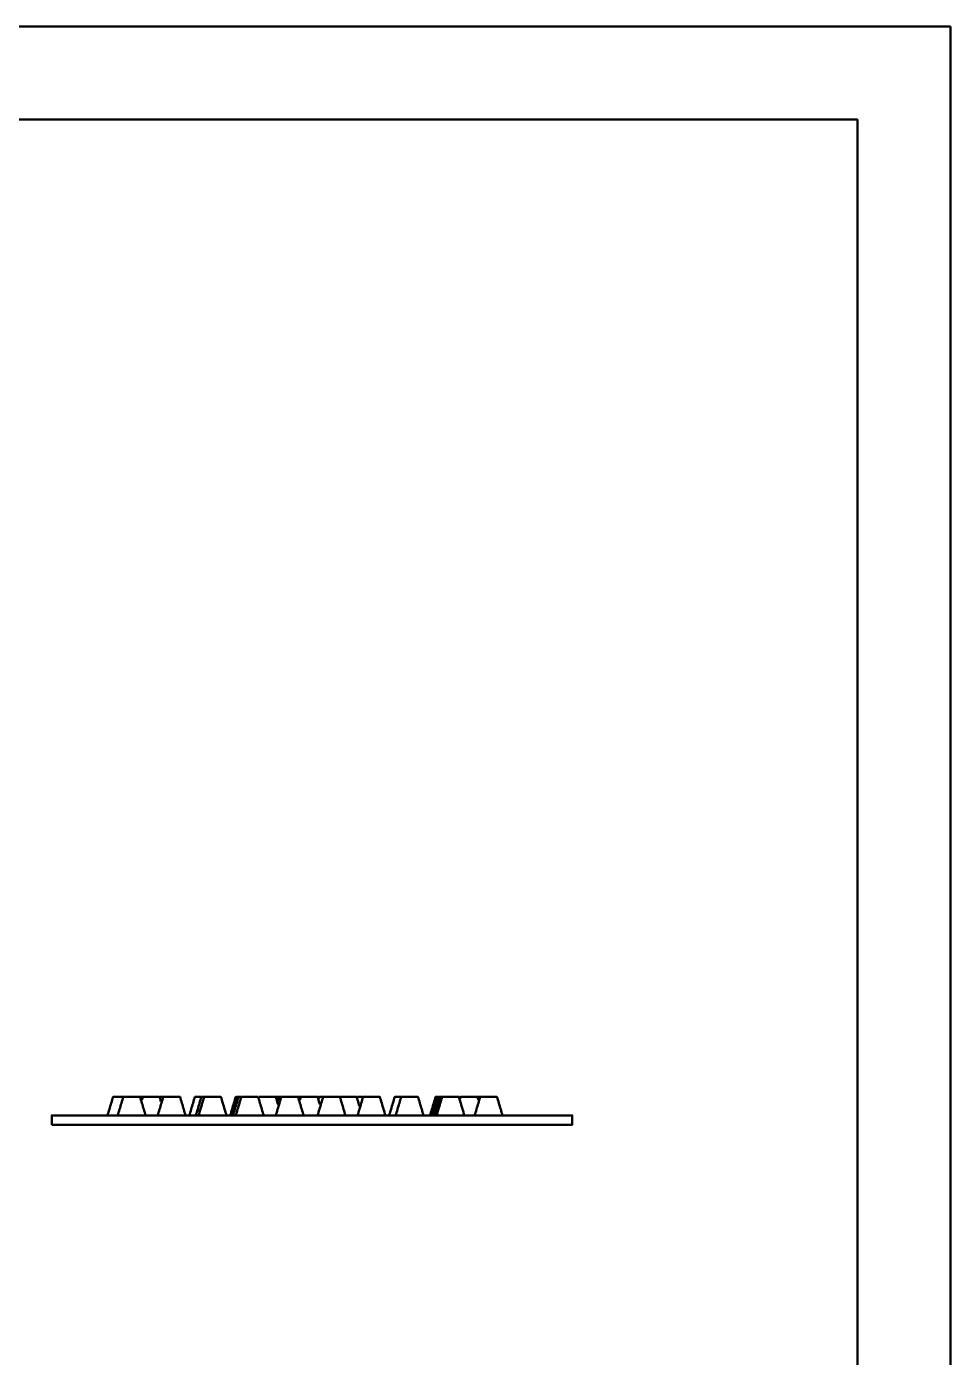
# Model space of a CAD drawing. Header units: millimetres. Extents: x 2667 to 2877, y 1860 to 2157.
# Drawn here: x 2777.4 to 2876.7, y 2014.3 to 2157.5 of the extents above; entities that cross this region are included whole.
import ezdxf

# ---------------------------------------------------------------- set-up
doc = ezdxf.new("R2010")
doc.units = ezdxf.units.MM
doc.header["$LTSCALE"] = 0.075
doc.layers.get('0').update_dxf_attribs({"lineweight": 50})

msp = doc.modelspace()

# ---------------------------------------------------------------- linework, layer by layer
for p, q in [((2876.74, 2157.5), (2666.74, 2157.5)), ((2876.74, 2157.5), (2876.74, 1860.5)), ((2866.74, 2147.5), (2691.74, 2147.5)), ((2866.74, 2147.5), (2866.74, 1870.5))]:
    msp.add_line(p, q)
for points in [[(2787.71, 2042.36), (2787.66, 2042.36), (2787.61, 2042.36), (2787.56, 2042.36), (2787.51, 2042.36), (2787.46, 2042.36), (2787.41, 2042.36), (2787.36, 2042.36), (2787.31, 2042.36), (2787.26, 2042.36), (2787.21, 2042.36), (2787.16, 2042.36), (2787.11, 2042.36), (2787.06, 2042.36), (2787.01, 2042.36), (2786.96, 2042.36), (2786.91, 2042.36), (2786.86, 2042.36), (2786.81, 2042.36), (2786.76, 2042.36), (2786.71, 2042.36), (2786.66, 2042.36), (2786.61, 2042.19), (2786.56, 2042.03), (2786.51, 2041.86), (2786.46, 2041.69), (2786.41, 2041.53), (2786.36, 2041.36), (2786.31, 2041.19), (2786.26, 2041.03), (2786.21, 2040.86), (2786.16, 2040.69), (2786.11, 2040.53), (2786.06, 2040.36)], [(2790.16, 2040.36), (2790.11, 2040.53), (2790.06, 2040.69), (2790.01, 2040.86), (2789.96, 2041.03), (2789.91, 2041.19), (2789.86, 2041.36), (2789.81, 2041.53), (2789.76, 2041.69), (2789.71, 2041.86), (2789.66, 2042.03), (2789.61, 2042.19), (2789.56, 2042.36), (2789.51, 2042.36), (2789.46, 2042.36), (2789.41, 2042.36), (2789.36, 2042.36), (2789.31, 2042.36), (2789.26, 2042.36), (2789.21, 2042.36), (2789.16, 2042.36), (2789.11, 2042.36), (2789.06, 2042.36), (2789.01, 2042.36), (2788.96, 2042.36), (2788.91, 2042.36), (2788.86, 2042.36), (2788.81, 2042.36), (2788.76, 2042.36), (2788.71, 2042.36), (2788.66, 2042.36), (2788.61, 2042.36), (2788.56, 2042.36), (2788.51, 2042.36), (2788.46, 2042.36), (2788.41, 2042.36), (2788.36, 2042.36), (2788.31, 2042.36), (2788.26, 2042.36), (2788.21, 2042.36), (2788.16, 2042.36), (2788.11, 2042.36), (2788.06, 2042.36), (2788.01, 2042.36), (2787.96, 2042.36), (2787.91, 2042.36), (2787.86, 2042.36), (2787.81, 2042.36), (2787.76, 2042.36), (2787.71, 2042.19), (2787.66, 2042.03), (2787.61, 2041.86), (2787.56, 2041.69), (2787.51, 2041.53), (2787.46, 2041.36), (2787.41, 2041.19), (2787.36, 2041.03), (2787.31, 2040.86), (2787.26, 2040.69), (2787.21, 2040.53), (2787.16, 2040.36)], [(2789.81, 2042.36), (2789.76, 2042.36), (2789.71, 2042.36), (2789.66, 2042.36), (2789.61, 2042.36)], [(2791.81, 2041.86), (2791.76, 2042.03), (2791.71, 2042.19), (2791.66, 2042.36), (2791.61, 2042.36), (2791.56, 2042.36), (2791.51, 2042.36), (2791.46, 2042.36), (2791.41, 2042.36), (2791.36, 2042.36), (2791.31, 2042.36), (2791.26, 2042.36), (2791.21, 2042.36), (2791.16, 2042.36), (2791.11, 2042.36), (2791.06, 2042.36), (2791.01, 2042.36), (2790.96, 2042.36), (2790.91, 2042.36), (2790.86, 2042.36), (2790.81, 2042.36), (2790.76, 2042.36), (2790.71, 2042.36), (2790.66, 2042.36), (2790.61, 2042.36), (2790.56, 2042.36), (2790.51, 2042.36), (2790.46, 2042.36), (2790.41, 2042.36), (2790.36, 2042.36), (2790.31, 2042.36), (2790.26, 2042.36), (2790.21, 2042.36), (2790.16, 2042.36), (2790.11, 2042.36), (2790.06, 2042.36), (2790.01, 2042.36), (2789.96, 2042.36), (2789.91, 2042.36), (2789.86, 2042.36), (2789.81, 2042.19), (2789.76, 2042.03)], [(2794.46, 2040.36), (2794.41, 2040.53), (2794.36, 2040.69), (2794.31, 2040.86), (2794.26, 2041.03), (2794.21, 2041.19), (2794.16, 2041.36), (2794.11, 2041.53), (2794.06, 2041.69), (2794.01, 2041.86), (2793.96, 2042.03), (2793.91, 2042.19), (2793.86, 2042.36), (2793.81, 2042.36), (2793.76, 2042.36), (2793.71, 2042.36), (2793.66, 2042.36), (2793.61, 2042.36), (2793.56, 2042.36), (2793.51, 2042.36), (2793.46, 2042.36), (2793.41, 2042.36), (2793.36, 2042.36), (2793.31, 2042.36), (2793.26, 2042.36), (2793.21, 2042.36), (2793.16, 2042.36), (2793.11, 2042.36), (2793.06, 2042.36), (2793.01, 2042.36), (2792.96, 2042.36), (2792.91, 2042.36), (2792.86, 2042.36), (2792.81, 2042.36), (2792.76, 2042.36), (2792.71, 2042.36), (2792.66, 2042.36), (2792.61, 2042.36), (2792.56, 2042.36), (2792.51, 2042.36), (2792.46, 2042.36), (2792.41, 2042.36), (2792.36, 2042.36), (2792.31, 2042.36), (2792.26, 2042.36), (2792.21, 2042.36), (2792.16, 2042.36), (2792.11, 2042.36), (2792.06, 2042.36), (2792.01, 2042.19), (2791.96, 2042.03), (2791.91, 2041.86), (2791.86, 2041.69), (2791.81, 2041.53), (2791.76, 2041.36), (2791.71, 2041.19), (2791.66, 2041.03), (2791.61, 2040.86), (2791.56, 2040.69), (2791.51, 2040.53), (2791.46, 2040.36)], [(2792.01, 2042.36), (2791.96, 2042.36), (2791.91, 2042.36), (2791.86, 2042.36), (2791.81, 2042.36), (2791.76, 2042.36), (2791.71, 2042.36)], [(2796.11, 2042.36), (2796.06, 2042.36), (2796.01, 2042.36), (2795.96, 2042.36), (2795.91, 2042.36), (2795.86, 2042.36), (2795.81, 2042.36), (2795.76, 2042.36), (2795.71, 2042.36), (2795.66, 2042.36), (2795.61, 2042.36), (2795.56, 2042.36), (2795.51, 2042.36), (2795.46, 2042.36), (2795.41, 2042.19), (2795.36, 2042.03), (2795.31, 2041.86), (2795.26, 2041.69), (2795.21, 2041.53), (2795.16, 2041.36), (2795.11, 2041.19), (2795.06, 2041.03), (2795.01, 2040.86), (2794.96, 2040.69), (2794.91, 2040.53), (2794.86, 2040.36)], [(2796.41, 2042.36), (2796.36, 2042.36), (2796.31, 2042.36), (2796.26, 2042.36), (2796.21, 2042.36), (2796.16, 2042.36), (2796.11, 2042.19), (2796.06, 2042.03), (2796.01, 2041.86), (2795.96, 2041.69), (2795.91, 2041.53), (2795.86, 2041.36), (2795.81, 2041.19), (2795.76, 2041.03), (2795.71, 2040.86), (2795.66, 2040.69), (2795.61, 2040.53), (2795.56, 2040.36)], [(2798.86, 2040.36), (2798.81, 2040.53), (2798.76, 2040.69), (2798.71, 2040.86), (2798.66, 2041.03), (2798.61, 2041.19), (2798.56, 2041.36), (2798.51, 2041.53), (2798.46, 2041.69), (2798.41, 2041.86), (2798.36, 2042.03), (2798.31, 2042.19), (2798.26, 2042.36), (2798.21, 2042.36), (2798.16, 2042.36), (2798.11, 2042.36), (2798.06, 2042.36), (2798.01, 2042.36), (2797.96, 2042.36), (2797.91, 2042.36), (2797.86, 2042.36), (2797.81, 2042.36), (2797.76, 2042.36), (2797.71, 2042.36), (2797.66, 2042.36), (2797.61, 2042.36), (2797.56, 2042.36), (2797.51, 2042.36), (2797.46, 2042.36), (2797.41, 2042.36), (2797.36, 2042.36), (2797.31, 2042.36), (2797.26, 2042.36), (2797.21, 2042.36), (2797.16, 2042.36), (2797.11, 2042.36), (2797.06, 2042.36), (2797.01, 2042.36), (2796.96, 2042.36), (2796.91, 2042.36), (2796.86, 2042.36), (2796.81, 2042.36), (2796.76, 2042.36), (2796.71, 2042.36), (2796.66, 2042.36), (2796.61, 2042.36), (2796.56, 2042.36), (2796.51, 2042.36), (2796.46, 2042.36), (2796.41, 2042.19), (2796.36, 2042.03), (2796.31, 2041.86), (2796.26, 2041.69), (2796.21, 2041.53), (2796.16, 2041.36), (2796.11, 2041.19), (2796.06, 2041.03), (2796.01, 2040.86), (2795.96, 2040.69), (2795.91, 2040.53), (2795.86, 2040.36)], [(2799.91, 2042.36), (2799.86, 2042.36), (2799.81, 2042.19), (2799.76, 2042.03), (2799.71, 2041.86), (2799.66, 2041.69), (2799.61, 2041.53), (2799.56, 2041.36), (2799.51, 2041.19), (2799.46, 2041.03), (2799.41, 2040.86), (2799.36, 2040.69), (2799.31, 2040.53), (2799.26, 2040.36)], [(2800.11, 2042.36), (2800.06, 2042.36), (2800.01, 2042.36), (2799.96, 2042.36), (2799.91, 2042.19), (2799.86, 2042.03), (2799.81, 2041.86), (2799.76, 2041.69), (2799.71, 2041.53), (2799.66, 2041.36), (2799.61, 2041.19), (2799.56, 2041.03), (2799.51, 2040.86), (2799.46, 2040.69), (2799.41, 2040.53), (2799.36, 2040.36)], [(2800.41, 2042.36), (2800.36, 2042.36), (2800.31, 2042.36), (2800.26, 2042.36), (2800.21, 2042.36), (2800.16, 2042.36), (2800.11, 2042.19), (2800.06, 2042.03), (2800.01, 2041.86), (2799.96, 2041.69), (2799.91, 2041.53), (2799.86, 2041.36), (2799.81, 2041.19), (2799.76, 2041.03), (2799.71, 2040.86), (2799.66, 2040.69), (2799.61, 2040.53), (2799.56, 2040.36)], [(2802.86, 2040.36), (2802.81, 2040.53), (2802.76, 2040.69), (2802.71, 2040.86), (2802.66, 2041.03), (2802.61, 2041.19), (2802.56, 2041.36), (2802.51, 2041.53), (2802.46, 2041.69), (2802.41, 2041.86), (2802.36, 2042.03), (2802.31, 2042.19), (2802.26, 2042.36), (2802.21, 2042.36), (2802.16, 2042.36), (2802.11, 2042.36), (2802.06, 2042.36), (2802.01, 2042.36), (2801.96, 2042.36), (2801.91, 2042.36), (2801.86, 2042.36), (2801.81, 2042.36), (2801.76, 2042.36), (2801.71, 2042.36), (2801.66, 2042.36), (2801.61, 2042.36), (2801.56, 2042.36), (2801.51, 2042.36), (2801.46, 2042.36), (2801.41, 2042.36), (2801.36, 2042.36), (2801.31, 2042.36), (2801.26, 2042.36), (2801.21, 2042.36), (2801.16, 2042.36), (2801.11, 2042.36), (2801.06, 2042.36), (2801.01, 2042.36), (2800.96, 2042.36), (2800.91, 2042.36), (2800.86, 2042.36), (2800.81, 2042.36), (2800.76, 2042.36), (2800.71, 2042.36), (2800.66, 2042.36), (2800.61, 2042.36), (2800.56, 2042.36), (2800.51, 2042.36), (2800.46, 2042.36), (2800.41, 2042.19), (2800.36, 2042.03), (2800.31, 2041.86), (2800.26, 2041.69), (2800.21, 2041.53), (2800.16, 2041.36), (2800.11, 2041.19), (2800.06, 2041.03), (2800.01, 2040.86), (2799.96, 2040.69), (2799.91, 2040.53), (2799.86, 2040.36)], [(2804.41, 2041.53), (2804.36, 2041.69), (2804.31, 2041.86), (2804.26, 2042.03), (2804.21, 2042.19), (2804.16, 2042.36), (2804.11, 2042.36), (2804.06, 2042.36), (2804.01, 2042.36), (2803.96, 2042.36), (2803.91, 2042.36), (2803.86, 2042.36), (2803.81, 2042.36), (2803.76, 2042.36), (2803.71, 2042.36), (2803.66, 2042.36), (2803.61, 2042.36), (2803.56, 2042.36), (2803.51, 2042.36), (2803.46, 2042.36), (2803.41, 2042.36), (2803.36, 2042.36), (2803.31, 2042.36), (2803.26, 2042.36), (2803.21, 2042.36), (2803.16, 2042.36), (2803.11, 2042.36), (2803.06, 2042.36), (2803.01, 2042.36), (2802.96, 2042.36), (2802.91, 2042.36), (2802.86, 2042.36), (2802.81, 2042.36), (2802.76, 2042.36), (2802.71, 2042.36), (2802.66, 2042.36), (2802.61, 2042.36), (2802.56, 2042.36), (2802.51, 2042.36), (2802.46, 2042.36), (2802.41, 2042.36), (2802.36, 2042.36)], [(2807.16, 2040.36), (2807.11, 2040.53), (2807.06, 2040.69), (2807.01, 2040.86), (2806.96, 2041.03), (2806.91, 2041.19), (2806.86, 2041.36), (2806.81, 2041.53), (2806.76, 2041.69), (2806.71, 2041.86), (2806.66, 2042.03), (2806.61, 2042.19), (2806.56, 2042.36), (2806.51, 2042.36), (2806.46, 2042.36), (2806.41, 2042.36), (2806.36, 2042.36), (2806.31, 2042.36), (2806.26, 2042.36), (2806.21, 2042.36), (2806.16, 2042.36), (2806.11, 2042.36), (2806.06, 2042.36), (2806.01, 2042.36), (2805.96, 2042.36), (2805.91, 2042.36), (2805.86, 2042.36), (2805.81, 2042.36), (2805.76, 2042.36), (2805.71, 2042.36), (2805.66, 2042.36), (2805.61, 2042.36), (2805.56, 2042.36), (2805.51, 2042.36), (2805.46, 2042.36), (2805.41, 2042.36), (2805.36, 2042.36), (2805.31, 2042.36), (2805.26, 2042.36), (2805.21, 2042.36), (2805.16, 2042.36), (2805.11, 2042.36), (2805.06, 2042.36), (2805.01, 2042.36), (2804.96, 2042.36), (2804.91, 2042.36), (2804.86, 2042.36), (2804.81, 2042.36), (2804.76, 2042.36), (2804.71, 2042.19), (2804.66, 2042.03), (2804.61, 2041.86), (2804.56, 2041.69), (2804.51, 2041.53), (2804.46, 2041.36), (2804.41, 2041.19), (2804.36, 2041.03), (2804.31, 2040.86), (2804.26, 2040.69), (2804.21, 2040.53), (2804.16, 2040.36)], [(2804.31, 2042.36), (2804.26, 2042.36), (2804.21, 2042.36)], [(2804.51, 2042.36), (2804.46, 2042.36), (2804.41, 2042.36), (2804.36, 2042.36), (2804.31, 2042.19)], [(2804.71, 2042.36), (2804.66, 2042.36), (2804.61, 2042.36), (2804.56, 2042.36), (2804.51, 2042.19), (2804.46, 2042.03), (2804.41, 2041.86)], [(2806.81, 2042.36), (2806.76, 2042.36), (2806.71, 2042.36), (2806.66, 2042.36), (2806.61, 2042.36)], [(2808.91, 2041.53), (2808.86, 2041.69), (2808.81, 2041.86), (2808.76, 2042.03), (2808.71, 2042.19), (2808.66, 2042.36), (2808.61, 2042.36), (2808.56, 2042.36), (2808.51, 2042.36), (2808.46, 2042.36), (2808.41, 2042.36), (2808.36, 2042.36), (2808.31, 2042.36), (2808.26, 2042.36), (2808.21, 2042.36), (2808.16, 2042.36), (2808.11, 2042.36), (2808.06, 2042.36), (2808.01, 2042.36), (2807.96, 2042.36), (2807.91, 2042.36), (2807.86, 2042.36), (2807.81, 2042.36), (2807.76, 2042.36), (2807.71, 2042.36), (2807.66, 2042.36), (2807.61, 2042.36), (2807.56, 2042.36), (2807.51, 2042.36), (2807.46, 2042.36), (2807.41, 2042.36), (2807.36, 2042.36), (2807.31, 2042.36), (2807.26, 2042.36), (2807.21, 2042.36), (2807.16, 2042.36), (2807.11, 2042.36), (2807.06, 2042.36), (2807.01, 2042.36), (2806.96, 2042.36), (2806.91, 2042.36), (2806.86, 2042.36), (2806.81, 2042.19), (2806.76, 2042.03)], [(2811.66, 2040.36), (2811.61, 2040.53), (2811.56, 2040.69), (2811.51, 2040.86), (2811.46, 2041.03), (2811.41, 2041.19), (2811.36, 2041.36), (2811.31, 2041.53), (2811.26, 2041.69), (2811.21, 2041.86), (2811.16, 2042.03), (2811.11, 2042.19), (2811.06, 2042.36), (2811.01, 2042.36), (2810.96, 2042.36), (2810.91, 2042.36), (2810.86, 2042.36), (2810.81, 2042.36), (2810.76, 2042.36), (2810.71, 2042.36), (2810.66, 2042.36), (2810.61, 2042.36), (2810.56, 2042.36), (2810.51, 2042.36), (2810.46, 2042.36), (2810.41, 2042.36), (2810.36, 2042.36), (2810.31, 2042.36), (2810.26, 2042.36), (2810.21, 2042.36), (2810.16, 2042.36), (2810.11, 2042.36), (2810.06, 2042.36), (2810.01, 2042.36), (2809.96, 2042.36), (2809.91, 2042.36), (2809.86, 2042.36), (2809.81, 2042.36), (2809.76, 2042.36), (2809.71, 2042.36), (2809.66, 2042.36), (2809.61, 2042.36), (2809.56, 2042.36), (2809.51, 2042.36), (2809.46, 2042.36), (2809.41, 2042.36), (2809.36, 2042.36), (2809.31, 2042.36), (2809.26, 2042.36), (2809.21, 2042.19), (2809.16, 2042.03), (2809.11, 2041.86), (2809.06, 2041.69), (2809.01, 2041.53), (2808.96, 2041.36), (2808.91, 2041.19), (2808.86, 2041.03), (2808.81, 2040.86), (2808.76, 2040.69), (2808.71, 2040.53), (2808.66, 2040.36)], [(2808.81, 2042.36), (2808.76, 2042.36), (2808.71, 2042.36)], [(2809.21, 2042.36), (2809.16, 2042.36), (2809.11, 2042.36), (2809.06, 2042.36), (2809.01, 2042.36), (2808.96, 2042.36), (2808.91, 2042.36), (2808.86, 2042.36), (2808.81, 2042.19)], [(2813.16, 2041.36), (2813.11, 2041.53), (2813.06, 2041.69), (2813.01, 2041.86), (2812.96, 2042.03), (2812.91, 2042.19), (2812.86, 2042.36), (2812.81, 2042.36), (2812.76, 2042.36), (2812.71, 2042.36), (2812.66, 2042.36), (2812.61, 2042.36), (2812.56, 2042.36), (2812.51, 2042.36), (2812.46, 2042.36), (2812.41, 2042.36), (2812.36, 2042.36), (2812.31, 2042.36), (2812.26, 2042.36), (2812.21, 2042.36), (2812.16, 2042.36), (2812.11, 2042.36), (2812.06, 2042.36), (2812.01, 2042.36), (2811.96, 2042.36), (2811.91, 2042.36), (2811.86, 2042.36), (2811.81, 2042.36), (2811.76, 2042.36), (2811.71, 2042.36), (2811.66, 2042.36), (2811.61, 2042.36), (2811.56, 2042.36), (2811.51, 2042.36), (2811.46, 2042.36), (2811.41, 2042.36), (2811.36, 2042.36), (2811.31, 2042.36), (2811.26, 2042.36), (2811.21, 2042.36), (2811.16, 2042.36), (2811.11, 2042.36)], [(2813.51, 2042.36), (2813.46, 2042.36), (2813.41, 2042.36), (2813.36, 2042.36), (2813.31, 2042.36), (2813.26, 2042.36), (2813.21, 2042.36), (2813.16, 2042.36), (2813.11, 2042.36), (2813.06, 2042.36), (2813.01, 2042.36), (2812.96, 2042.36)], [(2815.96, 2040.36), (2815.91, 2040.53), (2815.86, 2040.69), (2815.81, 2040.86), (2815.76, 2041.03), (2815.71, 2041.19), (2815.66, 2041.36), (2815.61, 2041.53), (2815.56, 2041.69), (2815.51, 2041.86), (2815.46, 2042.03), (2815.41, 2042.19), (2815.36, 2042.36), (2815.31, 2042.36), (2815.26, 2042.36), (2815.21, 2042.36), (2815.16, 2042.36), (2815.11, 2042.36), (2815.06, 2042.36), (2815.01, 2042.36), (2814.96, 2042.36), (2814.91, 2042.36), (2814.86, 2042.36), (2814.81, 2042.36), (2814.76, 2042.36), (2814.71, 2042.36), (2814.66, 2042.36), (2814.61, 2042.36), (2814.56, 2042.36), (2814.51, 2042.36), (2814.46, 2042.36), (2814.41, 2042.36), (2814.36, 2042.36), (2814.31, 2042.36), (2814.26, 2042.36), (2814.21, 2042.36), (2814.16, 2042.36), (2814.11, 2042.36), (2814.06, 2042.36), (2814.01, 2042.36), (2813.96, 2042.36), (2813.91, 2042.36), (2813.86, 2042.36), (2813.81, 2042.36), (2813.76, 2042.36), (2813.71, 2042.36), (2813.66, 2042.36), (2813.61, 2042.36), (2813.56, 2042.36), (2813.51, 2042.19), (2813.46, 2042.03), (2813.41, 2041.86), (2813.36, 2041.69), (2813.31, 2041.53), (2813.26, 2041.36), (2813.21, 2041.19), (2813.16, 2041.03), (2813.11, 2040.86), (2813.06, 2040.69), (2813.01, 2040.53), (2812.96, 2040.36)], [(2817.61, 2042.36), (2817.56, 2042.36), (2817.51, 2042.36), (2817.46, 2042.36), (2817.41, 2042.36), (2817.36, 2042.36), (2817.31, 2042.36), (2817.26, 2042.36), (2817.21, 2042.36), (2817.16, 2042.36), (2817.11, 2042.36), (2817.06, 2042.36), (2817.01, 2042.36), (2816.96, 2042.36), (2816.91, 2042.19), (2816.86, 2042.03), (2816.81, 2041.86), (2816.76, 2041.69), (2816.71, 2041.53), (2816.66, 2041.36), (2816.61, 2041.19), (2816.56, 2041.03), (2816.51, 2040.86), (2816.46, 2040.69), (2816.41, 2040.53), (2816.36, 2040.36)], [(2820.06, 2040.36), (2820.01, 2040.53), (2819.96, 2040.69), (2819.91, 2040.86), (2819.86, 2041.03), (2819.81, 2041.19), (2819.76, 2041.36), (2819.71, 2041.53), (2819.66, 2041.69), (2819.61, 2041.86), (2819.56, 2042.03), (2819.51, 2042.19), (2819.46, 2042.36), (2819.41, 2042.36), (2819.36, 2042.36), (2819.31, 2042.36), (2819.26, 2042.36), (2819.21, 2042.36), (2819.16, 2042.36), (2819.11, 2042.36), (2819.06, 2042.36), (2819.01, 2042.36), (2818.96, 2042.36), (2818.91, 2042.36), (2818.86, 2042.36), (2818.81, 2042.36), (2818.76, 2042.36), (2818.71, 2042.36), (2818.66, 2042.36), (2818.61, 2042.36), (2818.56, 2042.36), (2818.51, 2042.36), (2818.46, 2042.36), (2818.41, 2042.36), (2818.36, 2042.36), (2818.31, 2042.36), (2818.26, 2042.36), (2818.21, 2042.36), (2818.16, 2042.36), (2818.11, 2042.36), (2818.06, 2042.36), (2818.01, 2042.36), (2817.96, 2042.36), (2817.91, 2042.36), (2817.86, 2042.36), (2817.81, 2042.36), (2817.76, 2042.36), (2817.71, 2042.36), (2817.66, 2042.36), (2817.61, 2042.19), (2817.56, 2042.03), (2817.51, 2041.86), (2817.46, 2041.69), (2817.41, 2041.53), (2817.36, 2041.36), (2817.31, 2041.19), (2817.26, 2041.03), (2817.21, 2040.86), (2817.16, 2040.69), (2817.11, 2040.53), (2817.06, 2040.36)], [(2821.51, 2042.36), (2821.46, 2042.36), (2821.41, 2042.36), (2821.36, 2042.36), (2821.31, 2042.19), (2821.26, 2042.03), (2821.21, 2041.86), (2821.16, 2041.69), (2821.11, 2041.53), (2821.06, 2041.36), (2821.01, 2041.19), (2820.96, 2041.03), (2820.91, 2040.86), (2820.86, 2040.69), (2820.81, 2040.53), (2820.76, 2040.36)], [(2821.61, 2042.36), (2821.56, 2042.36), (2821.51, 2042.19), (2821.46, 2042.03), (2821.41, 2041.86), (2821.36, 2041.69), (2821.31, 2041.53), (2821.26, 2041.36), (2821.21, 2041.19), (2821.16, 2041.03), (2821.11, 2040.86), (2821.06, 2040.69), (2821.01, 2040.53), (2820.96, 2040.36)], [(2821.81, 2042.36), (2821.76, 2042.36), (2821.71, 2042.36), (2821.66, 2042.36), (2821.61, 2042.19), (2821.56, 2042.03), (2821.51, 2041.86), (2821.46, 2041.69), (2821.41, 2041.53), (2821.36, 2041.36), (2821.31, 2041.19), (2821.26, 2041.03), (2821.21, 2040.86), (2821.16, 2040.69), (2821.11, 2040.53), (2821.06, 2040.36)], [(2822.01, 2042.36), (2821.96, 2042.36), (2821.91, 2042.36), (2821.86, 2042.36), (2821.81, 2042.19), (2821.76, 2042.03), (2821.71, 2041.86), (2821.66, 2041.69), (2821.61, 2041.53), (2821.56, 2041.36), (2821.51, 2041.19), (2821.46, 2041.03), (2821.41, 2040.86), (2821.36, 2040.69), (2821.31, 2040.53), (2821.26, 2040.36)], [(2824.46, 2040.36), (2824.41, 2040.53), (2824.36, 2040.69), (2824.31, 2040.86), (2824.26, 2041.03), (2824.21, 2041.19), (2824.16, 2041.36), (2824.11, 2041.53), (2824.06, 2041.69), (2824.01, 2041.86), (2823.96, 2042.03), (2823.91, 2042.19), (2823.86, 2042.36), (2823.81, 2042.36), (2823.76, 2042.36), (2823.71, 2042.36), (2823.66, 2042.36), (2823.61, 2042.36), (2823.56, 2042.36), (2823.51, 2042.36), (2823.46, 2042.36), (2823.41, 2042.36), (2823.36, 2042.36), (2823.31, 2042.36), (2823.26, 2042.36), (2823.21, 2042.36), (2823.16, 2042.36), (2823.11, 2042.36), (2823.06, 2042.36), (2823.01, 2042.36), (2822.96, 2042.36), (2822.91, 2042.36), (2822.86, 2042.36), (2822.81, 2042.36), (2822.76, 2042.36), (2822.71, 2042.36), (2822.66, 2042.36), (2822.61, 2042.36), (2822.56, 2042.36), (2822.51, 2042.36), (2822.46, 2042.36), (2822.41, 2042.36), (2822.36, 2042.36), (2822.31, 2042.36), (2822.26, 2042.36), (2822.21, 2042.36), (2822.16, 2042.36), (2822.11, 2042.36), (2822.06, 2042.36), (2822.01, 2042.19), (2821.96, 2042.03), (2821.91, 2041.86), (2821.86, 2041.69), (2821.81, 2041.53), (2821.76, 2041.36), (2821.71, 2041.19), (2821.66, 2041.03), (2821.61, 2040.86), (2821.56, 2040.69), (2821.51, 2040.53), (2821.46, 2040.36)], [(2824.01, 2042.36), (2823.96, 2042.36)], [(2825.96, 2042.03), (2825.91, 2042.19), (2825.86, 2042.36), (2825.81, 2042.36), (2825.76, 2042.36), (2825.71, 2042.36), (2825.66, 2042.36), (2825.61, 2042.36), (2825.56, 2042.36), (2825.51, 2042.36), (2825.46, 2042.36), (2825.41, 2042.36), (2825.36, 2042.36), (2825.31, 2042.36), (2825.26, 2042.36), (2825.21, 2042.36), (2825.16, 2042.36), (2825.11, 2042.36), (2825.06, 2042.36), (2825.01, 2042.36), (2824.96, 2042.36), (2824.91, 2042.36), (2824.86, 2042.36), (2824.81, 2042.36), (2824.76, 2042.36), (2824.71, 2042.36), (2824.66, 2042.36), (2824.61, 2042.36), (2824.56, 2042.36), (2824.51, 2042.36), (2824.46, 2042.36), (2824.41, 2042.36), (2824.36, 2042.36), (2824.31, 2042.36), (2824.26, 2042.36), (2824.21, 2042.36), (2824.16, 2042.36), (2824.11, 2042.36), (2824.06, 2042.36), (2824.01, 2042.19)], [(2828.56, 2040.36), (2828.51, 2040.53), (2828.46, 2040.69), (2828.41, 2040.86), (2828.36, 2041.03), (2828.31, 2041.19), (2828.26, 2041.36), (2828.21, 2041.53), (2828.16, 2041.69), (2828.11, 2041.86), (2828.06, 2042.03), (2828.01, 2042.19), (2827.96, 2042.36), (2827.91, 2042.36), (2827.86, 2042.36), (2827.81, 2042.36), (2827.76, 2042.36), (2827.71, 2042.36), (2827.66, 2042.36), (2827.61, 2042.36), (2827.56, 2042.36), (2827.51, 2042.36), (2827.46, 2042.36), (2827.41, 2042.36), (2827.36, 2042.36), (2827.31, 2042.36), (2827.26, 2042.36), (2827.21, 2042.36), (2827.16, 2042.36), (2827.11, 2042.36), (2827.06, 2042.36), (2827.01, 2042.36), (2826.96, 2042.36), (2826.91, 2042.36), (2826.86, 2042.36), (2826.81, 2042.36), (2826.76, 2042.36), (2826.71, 2042.36), (2826.66, 2042.36), (2826.61, 2042.36), (2826.56, 2042.36), (2826.51, 2042.36), (2826.46, 2042.36), (2826.41, 2042.36), (2826.36, 2042.36), (2826.31, 2042.36), (2826.26, 2042.36), (2826.21, 2042.36), (2826.16, 2042.36), (2826.11, 2042.19), (2826.06, 2042.03), (2826.01, 2041.86), (2825.96, 2041.69), (2825.91, 2041.53), (2825.86, 2041.36), (2825.81, 2041.19), (2825.76, 2041.03), (2825.71, 2040.86), (2825.66, 2040.69), (2825.61, 2040.53), (2825.56, 2040.36)], [(2826.11, 2042.36), (2826.06, 2042.36), (2826.01, 2042.36), (2825.96, 2042.36), (2825.91, 2042.36)]]:
    msp.add_lwpolyline(points)
msp.add_lwpolyline([(2780.06, 2039.36), (2836.06, 2039.36), (2836.06, 2040.36), (2780.06, 2040.36)], close=True)

doc.saveas('drawing.dxf')
